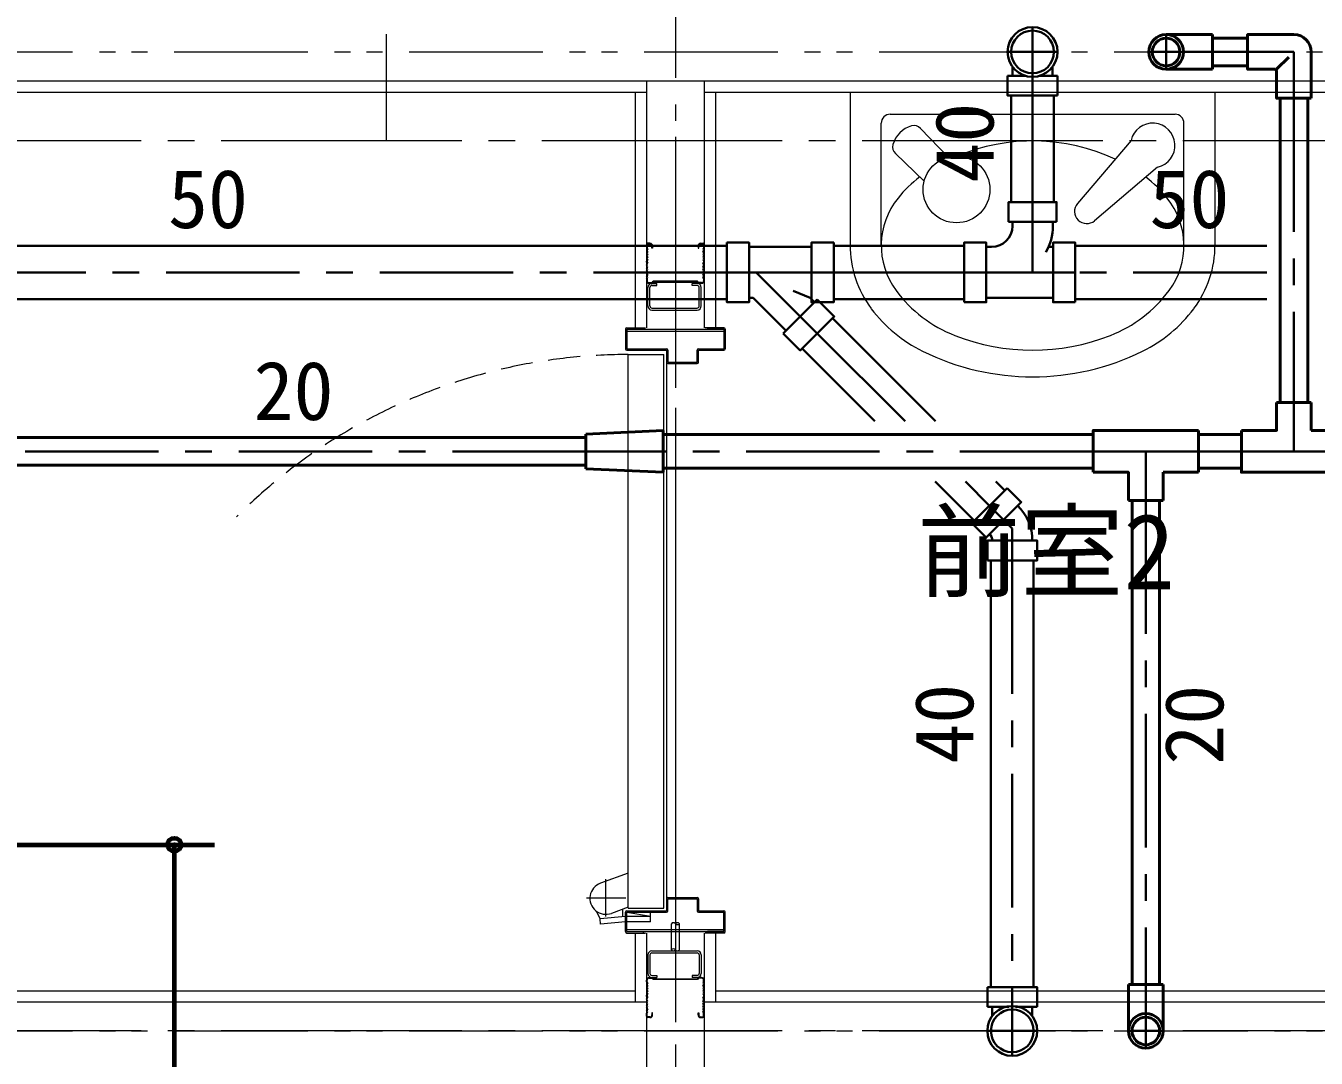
# Model space of a CAD drawing. Units: millimetres at full size, sheet at 1:30. Extents: x -16828 to 149130, y 47892 to 100313.
# Drawn here: x -4745 to -3295, y 52115 to 53275 of the extents above; entities that cross this region are included whole.
import ezdxf
from ezdxf.enums import TextEntityAlignment as Align

# ---------------------------------------------------------------- set-up
doc = ezdxf.new("R2010")
doc.units = ezdxf.units.MM
doc.header["$LTSCALE"] = 30
doc.header["$PDMODE"] = 32
doc.header["$PDSIZE"] = 15
for name, pattern in [('CHAIN1', [8, 5, -1, 1, -1]), ('CHAIN2', [12, 9, -1, 1, -1]), ('DASHED1', [1.8, 1.2, -0.6]), ('DOUBLE_CHAIN1', [8.8, 5, -1, 0.6, -0.6, 0.6, -1])]:
    doc.linetypes.add(name, pattern=pattern)
for name, color, linetype, lineweight in [('2-2_間仕切り芯', 7, 'DOUBLE_CHAIN1', 15), ('2-3_間仕切り', 7, 'Continuous', 15), ('2-A_建具', 7, 'Continuous', 15), ('3-0_AIHO08-壁芯', 7, 'CHAIN2', 15), ('4-7_AIHO13-衛生器具', 7, 'Continuous', 15), ('9-9_配管－汚水１：硬質塩ビ管（ＤＶ）', 2, 'Continuous', 30), ('9-A_配管－給水３：ＶＬＰ(ＶＤ)', 5, 'Continuous', 40), ('9-E_配管－給湯１：ＣＵＰ(Ｍ)', 1, 'Continuous', 60)]:
    doc.layers.add(name, color=color, linetype=linetype, lineweight=lineweight)
doc.layers.add('4-8_AIHO12-部屋名', color=7, linetype='Continuous')
doc.styles.add('ＭＳ ゴシック', font='')
doc.styles.get('ＭＳ ゴシック').set_extended_font_data('MS Gothic')

# ---------------------------------------------------------------- blocks, each defined once
blk = doc.blocks.new('グループ部品-34')
at = {"layer": '4-7_AIHO13-衛生器具'}
for p, q in [((-3818.77, 53200.86), (-3818.77, 53029.24)), ((-3818.77, 53200.86), (-3408.77, 53200.86)), ((-3523.76, 53200.86), (-3503.76, 53200.86)), ((-3408.77, 53029.24), (-3408.77, 53200.86)), ((-3773.77, 53175.86), (-3453.77, 53175.86)), ((-3783.77, 53028.36), (-3783.77, 53165.86)), ((-3708.6, 53127.68), (-3739.78, 53160.02)), ((-3443.77, 53028.36), (-3443.77, 53165.86)), ((-3503.18, 53146.34), (-3563.38, 53075.55)), ((-3767.93, 53131.87), (-3735.59, 53100.69)), ((-3473.32, 53116.47), (-3544.1, 53056.26))]:
    blk.add_line(p, q, dxfattribs=at)
blk.add_circle((-3699.27, 53091.36), 37.5, dxfattribs=at)
for centre, radius, start, end in [((-3773.77, 53165.86), 10, 90, 180), ((-3453.77, 53165.86), 10, 0, 90), ((-3741.7, 53133.79), 30, 105.3058, 164.69517), ((-3746.98, 53153.08), 10, 43.95652, 105.3058), ((-3478.79, 53140.86), 25, 282.64013, 167.32941), ((-3760.99, 53139.07), 10, 164.69517, 226.04339), ((-3613.77, 52925.86), 220, 65.06722, 112.67346), ((-3655.96, 52993.83), 140, 127.1465, 141.11199), ((-3571.58, 52993.83), 140, 38.88801, 52.65285), ((-3698.77, 53028.36), 85, 141.11199, 216.50992), ((-3528.77, 53028.36), 85, 323.49008, 38.88801), ((-3552.96, 53066.69), 13.68, 139.62111, 310.38272), ((-3698.77, 53029.24), 120, 180, 216.75895), ((-3528.77, 53029.24), 120, 323.24105, 0), ((-3646.53, 53067.03), 150, 216.50992, 248.65668), ((-3581.01, 53067.03), 150, 291.34332, 323.49008), ((-3666.72, 53053.17), 160, 216.75895, 243.81443), ((-3560.82, 53053.17), 160, 296.18557, 323.24105), ((-3613.77, 53150.86), 240, 248.65668, 291.34332), ((-3613.77, 53160.86), 280.01, 243.81443, 296.18557)]:
    blk.add_arc(centre, radius, start, end, dxfattribs=at)

msp = doc.modelspace()

# ---------------------------------------------------------------- linework, layer by layer
at = {"layer": '2-2_間仕切り芯'}
for p, q in [((-4015.04, 53630.65), (-4015.04, 50451.34)), ((-8010.04, 53245.86), (-2371.74, 53245.86)), ((-8010.04, 52145.86), (-2371.74, 52145.86))]:
    msp.add_line(p, q, dxfattribs=at)
at = {"layer": '2-3_間仕切り'}
for p, q in [((-5900.04, 53213.36), (-2847.54, 53213.36)), ((-4047.54, 53213.36), (-4047.54, 52935.86)), ((-3982.54, 53213.36), (-3982.54, 52935.86)), ((-5900.04, 53200.86), (-4047.54, 53200.86)), ((-4060.04, 53200.86), (-4060.04, 52935.86)), ((-3982.54, 53200.86), (-2847.54, 53200.86)), ((-3970.04, 53200.86), (-3970.04, 52935.86)), ((-4060.04, 52255.86), (-4060.04, 52178.36)), ((-4047.54, 52255.86), (-4047.54, 51690.86)), ((-3982.54, 52255.86), (-3982.54, 51690.86)), ((-3970.04, 52255.86), (-3970.04, 52178.36)), ((-5900.04, 52190.86), (-4060.04, 52190.86)), ((-3970.04, 52190.86), (-2860.04, 52190.86)), ((-5900.04, 52178.36), (-4047.54, 52178.36)), ((-3982.54, 52178.36), (-2847.54, 52178.36))]:
    msp.add_line(p, q, dxfattribs=at)
at = {"layer": '2-A_建具'}
for p, q in [((-4047.54, 53029.36), (-4047.54, 53025.86)), ((-4046.74, 53029.36), (-4046.74, 53025.86)), ((-4046.04, 53021.36), (-4046.74, 53022.86)), ((-4043.54, 53030.86), (-4046.04, 53030.86)), ((-4043.54, 53030.06), (-4046.04, 53030.06)), ((-4040.54, 53027.86), (-4040.54, 53025.36)), ((-3989.54, 53027.86), (-3989.54, 53025.36)), ((-3986.54, 53030.86), (-3984.04, 53030.86)), ((-3986.54, 53030.06), (-3984.04, 53030.06)), ((-3984.04, 53021.36), (-3983.34, 53022.86)), ((-3983.34, 53029.36), (-3983.34, 53025.86)), ((-3982.54, 53029.36), (-3982.54, 53025.86)), ((-4047.54, 53016.86), (-4046.84, 53015.36)), ((-4046.84, 53015.36), (-4047.54, 53013.86)), ((-4047.54, 53009.66), (-4047.54, 53010.86)), ((-4047.54, 53009.66), (-4046.84, 53008.36)), ((-4047.54, 53007.06), (-4046.84, 53008.36)), ((-4047.54, 53007.06), (-4047.54, 53005.86)), ((-4046.04, 53015.36), (-4046.74, 53013.86)), ((-4046.74, 53013.86), (-4046.04, 53012.36)), ((-4046.04, 53012.36), (-4046.74, 53010.86)), ((-3984.04, 53015.36), (-3983.34, 53013.86)), ((-3983.34, 53013.86), (-3984.04, 53012.36)), ((-3984.04, 53012.36), (-3983.34, 53010.86)), ((-3982.54, 53016.86), (-3983.24, 53015.36)), ((-3983.24, 53015.36), (-3982.54, 53013.86)), ((-3982.54, 53009.66), (-3983.24, 53008.36)), ((-3982.54, 53007.06), (-3983.24, 53008.36)), ((-3982.54, 53009.66), (-3982.54, 53010.86)), ((-3982.54, 53007.06), (-3982.54, 53005.86)), ((-4046.84, 53001.36), (-4047.54, 53002.86)), ((-4047.54, 52999.86), (-4046.84, 53001.36)), ((-4046.04, 53004.36), (-4046.74, 53005.86)), ((-4046.74, 53002.86), (-4046.04, 53004.36)), ((-4046.04, 53001.36), (-4046.74, 53002.86)), ((-4046.04, 52995.36), (-4046.74, 52993.86)), ((-3984.04, 53004.36), (-3983.34, 53005.86)), ((-3983.34, 53002.86), (-3984.04, 53004.36)), ((-3984.04, 53001.36), (-3983.34, 53002.86)), ((-3984.04, 52995.36), (-3983.34, 52993.86)), ((-3983.24, 53001.36), (-3982.54, 53002.86)), ((-3982.54, 52999.86), (-3983.24, 53001.36)), ((-4047.54, 52990.86), (-4047.54, 52988.86)), ((-4046.74, 52990.86), (-4046.74, 52988.86)), ((-4045.98, 52960.46), (-4045.98, 52981.26)), ((-4044.54, 52985.86), (-4035.98, 52985.86)), ((-4043.68, 52960.46), (-4043.68, 52981.26)), ((-4041.38, 52983.56), (-4035.98, 52983.56)), ((-4040.57, 52985.86), (-4039.7, 52987.36)), ((-3990, 52988.16), (-4040.08, 52988.16)), ((-4039.7, 52987.36), (-3990.38, 52987.36)), ((-4035.98, 52983.56), (-4035.98, 52985.86)), ((-3990.58, 52985.86), (-3995.98, 52985.86)), ((-3995.98, 52983.56), (-3995.98, 52985.86)), ((-3990.58, 52983.56), (-3995.98, 52983.56)), ((-3988.28, 52960.46), (-3988.28, 52981.26)), ((-3985.98, 52960.46), (-3985.98, 52981.26)), ((-3983.34, 52990.86), (-3983.34, 52988.86)), ((-3982.54, 52990.86), (-3982.54, 52988.86)), ((-4041.38, 52958.16), (-3990.58, 52958.16)), ((-4041.38, 52955.86), (-3990.58, 52955.86)), ((-4069.44, 52935.86), (-4048.54, 52935.86)), ((-4051.04, 52934.26), (-4051.04, 52935.86)), ((-3960.64, 52935.86), (-3981.54, 52935.86)), ((-3979.04, 52935.86), (-3979.04, 52934.26)), ((-4071.04, 52934.26), (-4071.04, 52912.46)), ((-4069.44, 52934.26), (-4069.44, 52912.46)), ((-4069.44, 52934.26), (-4051.04, 52934.26)), ((-4069.44, 52934.26), (-3960.64, 52934.26)), ((-4069.44, 52931.96), (-3960.64, 52931.96)), ((-3960.64, 52934.26), (-3979.04, 52934.26)), ((-3960.64, 52934.26), (-3960.64, 52912.46)), ((-3959.04, 52934.26), (-3959.04, 52912.46)), ((-4069.44, 52912.46), (-4025.04, 52912.46)), ((-4069.44, 52910.86), (-4025.04, 52910.86)), ((-4068.04, 52905.86), (-4028.04, 52905.86)), ((-4068.04, 52283.86), (-4068.04, 52905.86)), ((-4028.04, 52283.86), (-4028.04, 52905.86)), ((-4025.04, 52910.86), (-4025.04, 52280.86)), ((-4023.44, 52910.86), (-4023.44, 52897.46)), ((-3990.64, 52897.46), (-3990.64, 52910.86)), ((-3989.04, 52912.46), (-3960.64, 52912.46)), ((-3989.04, 52897.46), (-3989.04, 52910.86)), ((-3989.04, 52910.86), (-3960.64, 52910.86)), ((-4023.44, 52897.46), (-3990.64, 52897.46)), ((-4023.44, 52895.86), (-3990.64, 52895.86)), ((-4068.04, 52323.12), (-4099.2, 52311.78)), ((-4093.04, 52274.49), (-4093.04, 52316.29)), ((-4070.78, 52294.86), (-4114.71, 52294.86)), ((-4068.04, 52284.8), (-4086.88, 52277.95)), ((-4074.04, 52274.12), (-4074.04, 52282.62)), ((-4068.04, 52283.86), (-4028.04, 52283.86)), ((-4023.44, 52295.86), (-3990.64, 52295.86)), ((-4023.44, 52280.86), (-4023.44, 52294.26)), ((-4023.44, 52294.26), (-3990.64, 52294.26)), ((-3990.64, 52294.26), (-3990.64, 52280.86)), ((-3989.04, 52294.26), (-3989.04, 52280.86)), ((-4103.89, 52280.5), (-4099.57, 52271.84)), ((-4071.04, 52274.38), (-4099.57, 52271.84)), ((-4071.04, 52257.46), (-4071.04, 52279.26)), ((-4043.04, 52274.36), (-4071.04, 52274.36)), ((-4069.44, 52280.86), (-4025.04, 52280.86)), ((-4069.44, 52279.26), (-4025.04, 52279.26)), ((-4069.44, 52257.46), (-4069.44, 52279.26)), ((-4043.04, 52274.36), (-4069.44, 52278.96)), ((-4043.04, 52268.36), (-4043.04, 52279.26)), ((-3989.04, 52280.86), (-3960.64, 52280.86)), ((-3989.04, 52279.26), (-3960.64, 52279.26)), ((-3960.64, 52257.46), (-3960.64, 52279.26)), ((-3959.04, 52257.46), (-3959.04, 52279.26)), ((-4069.44, 52259.76), (-3960.64, 52259.76)), ((-4069.44, 52257.46), (-4051.04, 52257.46)), ((-4069.44, 52257.46), (-3960.64, 52257.46)), ((-4069.44, 52255.86), (-4048.54, 52255.86)), ((-4051.04, 52257.46), (-4051.04, 52255.86)), ((-4019.52, 52237.1), (-4019.52, 52266.36)), ((-4010.52, 52237.1), (-4010.52, 52266.36)), ((-3960.64, 52255.86), (-3981.54, 52255.86)), ((-3960.64, 52257.46), (-3979.04, 52257.46)), ((-3979.04, 52255.86), (-3979.04, 52257.46)), ((-4045.98, 52231.26), (-4045.98, 52210.46)), ((-4043.68, 52231.26), (-4043.68, 52210.46)), ((-4041.38, 52235.86), (-3990.58, 52235.86)), ((-4041.38, 52233.56), (-3990.58, 52233.56)), ((-3988.28, 52231.26), (-3988.28, 52210.46)), ((-3985.98, 52231.26), (-3985.98, 52210.46)), ((-4047.54, 52200.86), (-4047.54, 52202.86)), ((-4046.74, 52200.86), (-4046.74, 52202.86)), ((-4046.04, 52196.36), (-4046.74, 52197.86)), ((-4044.54, 52205.86), (-4035.98, 52205.86)), ((-4041.38, 52208.16), (-4035.98, 52208.16)), ((-4040.57, 52205.86), (-4039.7, 52204.36)), ((-3990, 52203.56), (-4040.08, 52203.56)), ((-4039.7, 52204.36), (-3990.38, 52204.36)), ((-4035.98, 52208.16), (-4035.98, 52205.86)), ((-3990.58, 52208.16), (-3995.98, 52208.16)), ((-3995.98, 52208.16), (-3995.98, 52205.86)), ((-3990.58, 52205.86), (-3995.98, 52205.86)), ((-3984.04, 52196.36), (-3983.34, 52197.86)), ((-3983.34, 52200.86), (-3983.34, 52202.86)), ((-3982.54, 52200.86), (-3982.54, 52202.86)), ((-4047.54, 52191.86), (-4046.84, 52190.36)), ((-4046.84, 52190.36), (-4047.54, 52188.86)), ((-4047.54, 52184.66), (-4047.54, 52185.86)), ((-4047.54, 52184.66), (-4046.84, 52183.36)), ((-4047.54, 52182.06), (-4046.84, 52183.36)), ((-4047.54, 52182.06), (-4047.54, 52180.86)), ((-4046.04, 52190.36), (-4046.74, 52188.86)), ((-4046.74, 52188.86), (-4046.04, 52187.36)), ((-4046.04, 52187.36), (-4046.74, 52185.86)), ((-4046.04, 52179.36), (-4046.74, 52180.86)), ((-3984.04, 52190.36), (-3983.34, 52188.86)), ((-3983.34, 52188.86), (-3984.04, 52187.36)), ((-3984.04, 52187.36), (-3983.34, 52185.86)), ((-3984.04, 52179.36), (-3983.34, 52180.86)), ((-3982.54, 52191.86), (-3983.24, 52190.36)), ((-3983.24, 52190.36), (-3982.54, 52188.86)), ((-3982.54, 52184.66), (-3983.24, 52183.36)), ((-3982.54, 52182.06), (-3983.24, 52183.36)), ((-3982.54, 52184.66), (-3982.54, 52185.86)), ((-3982.54, 52182.06), (-3982.54, 52180.86)), ((-4046.84, 52176.36), (-4047.54, 52177.86)), ((-4047.54, 52174.86), (-4046.84, 52176.36)), ((-4046.74, 52177.86), (-4046.04, 52179.36)), ((-4046.04, 52176.36), (-4046.74, 52177.86)), ((-4046.04, 52170.36), (-4046.74, 52168.86)), ((-4040.54, 52163.86), (-4040.54, 52166.36)), ((-3989.54, 52163.86), (-3989.54, 52166.36)), ((-3983.34, 52177.86), (-3984.04, 52179.36)), ((-3984.04, 52176.36), (-3983.34, 52177.86)), ((-3984.04, 52170.36), (-3983.34, 52168.86)), ((-3983.24, 52176.36), (-3982.54, 52177.86)), ((-3982.54, 52174.86), (-3983.24, 52176.36)), ((-4047.54, 52162.36), (-4047.54, 52165.86)), ((-4046.74, 52162.36), (-4046.74, 52165.86)), ((-4043.54, 52161.66), (-4046.04, 52161.66)), ((-4043.54, 52160.86), (-4046.04, 52160.86)), ((-3986.54, 52161.66), (-3984.04, 52161.66)), ((-3986.54, 52160.86), (-3984.04, 52160.86)), ((-3983.34, 52162.36), (-3983.34, 52165.86)), ((-3982.54, 52162.36), (-3982.54, 52165.86))]:
    msp.add_line(p, q, dxfattribs=at)
for points in [[(-4047.54, 53025.86), (-4046.84, 53024.36), (-4047.54, 53022.86)], [(-4047.54, 53022.86), (-4046.84, 53021.36), (-4047.54, 53019.86)], [(-4046.74, 53025.86), (-4046.04, 53024.36), (-4046.74, 53022.86)], [(-4040.54, 53025.36), (-4041.34, 53025.36), (-4041.34, 53027.86)], [(-3989.54, 53025.36), (-3988.74, 53025.36), (-3988.74, 53027.86)], [(-3983.34, 53025.86), (-3984.04, 53024.36), (-3983.34, 53022.86)], [(-3982.54, 53025.86), (-3983.24, 53024.36), (-3982.54, 53022.86)], [(-3982.54, 53022.86), (-3983.24, 53021.36), (-3982.54, 53019.86)], [(-4047.54, 53019.86), (-4046.84, 53018.36), (-4047.54, 53016.86)], [(-4047.54, 53013.86), (-4046.84, 53012.36), (-4047.54, 53010.86)], [(-4046.04, 53021.36), (-4046.74, 53019.86), (-4046.04, 53018.36)], [(-4046.04, 53018.36), (-4046.74, 53016.86), (-4046.04, 53015.36)], [(-4046.74, 53010.86), (-4046.74, 53009.66), (-4046.04, 53008.36)], [(-4046.74, 53005.86), (-4046.74, 53007.06), (-4046.04, 53008.36)], [(-3984.04, 53021.36), (-3983.34, 53019.86), (-3984.04, 53018.36)], [(-3984.04, 53018.36), (-3983.34, 53016.86), (-3984.04, 53015.36)], [(-3983.34, 53010.86), (-3983.34, 53009.66), (-3984.04, 53008.36)], [(-3983.34, 53005.86), (-3983.34, 53007.06), (-3984.04, 53008.36)], [(-3982.54, 53019.86), (-3983.24, 53018.36), (-3982.54, 53016.86)], [(-3982.54, 53013.86), (-3983.24, 53012.36), (-3982.54, 53010.86)], [(-4047.54, 53002.86), (-4046.84, 53004.36), (-4047.54, 53005.86)], [(-4047.54, 52996.86), (-4046.84, 52998.36), (-4047.54, 52999.86)], [(-4047.54, 52993.86), (-4046.84, 52995.36), (-4047.54, 52996.86)], [(-4047.54, 52990.86), (-4046.84, 52992.36), (-4047.54, 52993.86)], [(-4046.04, 52998.36), (-4046.74, 52999.86), (-4046.04, 53001.36)], [(-4046.04, 52995.36), (-4046.74, 52996.86), (-4046.04, 52998.36)], [(-4046.74, 52990.86), (-4046.04, 52992.36), (-4046.74, 52993.86)], [(-3984.04, 52998.36), (-3983.34, 52999.86), (-3984.04, 53001.36)], [(-3984.04, 52995.36), (-3983.34, 52996.86), (-3984.04, 52998.36)], [(-3983.34, 52990.86), (-3984.04, 52992.36), (-3983.34, 52993.86)], [(-3982.54, 53002.86), (-3983.24, 53004.36), (-3982.54, 53005.86)], [(-3982.54, 52996.86), (-3983.24, 52998.36), (-3982.54, 52999.86)], [(-3982.54, 52993.86), (-3983.24, 52995.36), (-3982.54, 52996.86)], [(-3982.54, 52990.86), (-3983.24, 52992.36), (-3982.54, 52993.86)], [(-4044.54, 52986.66), (-4040.94, 52986.66), (-4040.08, 52988.16)], [(-3985.54, 52985.86), (-3989.52, 52985.86), (-3990.38, 52987.36)], [(-3985.54, 52986.66), (-3989.14, 52986.66), (-3990, 52988.16)], [(-4043.04, 52268.36), (-4071.04, 52268.36), (-4099.04, 52265.86), (-4099.57, 52271.84)], [(-4047.54, 52200.86), (-4046.84, 52199.36), (-4047.54, 52197.86)], [(-4047.54, 52197.86), (-4046.84, 52196.36), (-4047.54, 52194.86)], [(-4046.74, 52200.86), (-4046.04, 52199.36), (-4046.74, 52197.86)], [(-4046.04, 52196.36), (-4046.74, 52194.86), (-4046.04, 52193.36)], [(-4044.54, 52205.06), (-4040.94, 52205.06), (-4040.08, 52203.56)], [(-3985.54, 52205.86), (-3989.52, 52205.86), (-3990.38, 52204.36)], [(-3985.54, 52205.06), (-3989.14, 52205.06), (-3990, 52203.56)], [(-3983.34, 52200.86), (-3984.04, 52199.36), (-3983.34, 52197.86)], [(-3984.04, 52196.36), (-3983.34, 52194.86), (-3984.04, 52193.36)], [(-3982.54, 52200.86), (-3983.24, 52199.36), (-3982.54, 52197.86)], [(-3982.54, 52197.86), (-3983.24, 52196.36), (-3982.54, 52194.86)], [(-4047.54, 52194.86), (-4046.84, 52193.36), (-4047.54, 52191.86)], [(-4047.54, 52188.86), (-4046.84, 52187.36), (-4047.54, 52185.86)], [(-4047.54, 52177.86), (-4046.84, 52179.36), (-4047.54, 52180.86)], [(-4046.04, 52193.36), (-4046.74, 52191.86), (-4046.04, 52190.36)], [(-4046.74, 52185.86), (-4046.74, 52184.66), (-4046.04, 52183.36)], [(-4046.74, 52180.86), (-4046.74, 52182.06), (-4046.04, 52183.36)], [(-3984.04, 52193.36), (-3983.34, 52191.86), (-3984.04, 52190.36)], [(-3983.34, 52185.86), (-3983.34, 52184.66), (-3984.04, 52183.36)], [(-3983.34, 52180.86), (-3983.34, 52182.06), (-3984.04, 52183.36)], [(-3982.54, 52194.86), (-3983.24, 52193.36), (-3982.54, 52191.86)], [(-3982.54, 52188.86), (-3983.24, 52187.36), (-3982.54, 52185.86)], [(-3982.54, 52177.86), (-3983.24, 52179.36), (-3982.54, 52180.86)], [(-4047.54, 52171.86), (-4046.84, 52173.36), (-4047.54, 52174.86)], [(-4047.54, 52168.86), (-4046.84, 52170.36), (-4047.54, 52171.86)], [(-4047.54, 52165.86), (-4046.84, 52167.36), (-4047.54, 52168.86)], [(-4046.04, 52173.36), (-4046.74, 52174.86), (-4046.04, 52176.36)], [(-4046.04, 52170.36), (-4046.74, 52171.86), (-4046.04, 52173.36)], [(-4046.74, 52165.86), (-4046.04, 52167.36), (-4046.74, 52168.86)], [(-4040.54, 52166.36), (-4041.34, 52166.36), (-4041.34, 52163.86)], [(-3989.54, 52166.36), (-3988.74, 52166.36), (-3988.74, 52163.86)], [(-3984.04, 52173.36), (-3983.34, 52174.86), (-3984.04, 52176.36)], [(-3984.04, 52170.36), (-3983.34, 52171.86), (-3984.04, 52173.36)], [(-3983.34, 52165.86), (-3984.04, 52167.36), (-3983.34, 52168.86)], [(-3982.54, 52171.86), (-3983.24, 52173.36), (-3982.54, 52174.86)], [(-3982.54, 52168.86), (-3983.24, 52170.36), (-3982.54, 52171.86)], [(-3982.54, 52165.86), (-3983.24, 52167.36), (-3982.54, 52168.86)]]:
    msp.add_lwpolyline(points, dxfattribs=at)
for centre, radius, start, end in [((-4046.04, 53029.36), 1.5, 90, 180), ((-4046.04, 53029.36), 0.7, 90, 180), ((-4043.54, 53027.86), 3, 0, 90), ((-4043.54, 53027.86), 2.2, 0, 90), ((-3986.54, 53027.86), 3, 90, 180), ((-3986.54, 53027.86), 2.2, 90, 180), ((-3984.04, 53029.36), 1.5, 0, 90), ((-3984.04, 53029.36), 0.7, 0, 90), ((-4044.54, 52988.86), 3, 180, 270), ((-4044.54, 52988.86), 2.2, 180, 270), ((-4041.38, 52981.26), 4.6, 90, 180), ((-4041.38, 52981.26), 2.3, 90, 180), ((-3990.58, 52981.26), 4.6, 0, 90), ((-3990.58, 52981.26), 2.3, 0, 90), ((-3985.54, 52988.86), 3, 270, 0), ((-3985.54, 52988.86), 2.2, 270, 0), ((-4041.38, 52960.46), 4.6, 180, 270), ((-4041.38, 52960.46), 2.3, 180, 270), ((-3990.58, 52960.46), 4.6, 270, 0), ((-3990.58, 52960.46), 2.3, 270, 0), ((-4069.44, 52934.26), 1.6, 90, 180), ((-3960.64, 52934.26), 1.6, 0, 90), ((-4069.44, 52912.46), 1.6, 180, 270), ((-4025.04, 52910.86), 1.6, 0, 90), ((-3989.04, 52910.86), 1.6, 90, 180), ((-3960.64, 52912.46), 1.6, 270, 0), ((-4023.44, 52897.46), 1.6, 180, 270), ((-3990.64, 52897.46), 1.6, 270, 0), ((-4093.04, 52294.86), 18, 110, 290), ((-4023.44, 52294.26), 1.6, 90, 180), ((-3990.64, 52294.26), 1.6, 0, 90), ((-4069.44, 52279.26), 1.6, 90, 180), ((-4025.04, 52280.86), 1.6, 270, 0), ((-3989.04, 52280.86), 1.6, 180, 270), ((-3960.64, 52279.26), 1.6, 0, 90), ((-4069.44, 52257.46), 1.6, 180, 270), ((-4017.27, 52264.61), 2.85, 37.893, 142.107), ((-4012.77, 52264.61), 2.85, 37.893, 142.107), ((-4012.77, 52268.11), 2.85, 217.893, 322.107), ((-3960.64, 52257.46), 1.6, 270, 0), ((-4041.38, 52231.26), 4.6, 90, 180), ((-4041.38, 52231.26), 2.3, 90, 180), ((-4017.27, 52235.35), 2.85, 37.893, 142.107), ((-4017.27, 52238.85), 2.85, 217.893, 322.107), ((-4012.77, 52238.85), 2.85, 217.893, 322.107), ((-3990.58, 52231.26), 4.6, 0, 90), ((-3990.58, 52231.26), 2.3, 0, 90), ((-4041.38, 52210.46), 4.6, 180, 270), ((-4041.38, 52210.46), 2.3, 180, 270), ((-3990.58, 52210.46), 4.6, 270, 0), ((-3990.58, 52210.46), 2.3, 270, 0), ((-4044.54, 52202.86), 3, 90, 180), ((-4044.54, 52202.86), 2.2, 90, 180), ((-3985.54, 52202.86), 3, 0, 90), ((-3985.54, 52202.86), 2.2, 0, 90), ((-4046.04, 52162.36), 1.5, 180, 270), ((-4046.04, 52162.36), 0.7, 180, 270), ((-4043.54, 52163.86), 2.2, 270, 0), ((-4043.54, 52163.86), 3, 270, 0), ((-3986.54, 52163.86), 3, 180, 270), ((-3986.54, 52163.86), 2.2, 180, 270), ((-3984.04, 52162.36), 0.7, 270, 0), ((-3984.04, 52162.36), 1.5, 270, 0)]:
    msp.add_arc(centre, radius, start, end, dxfattribs=at)
at = {"layer": '2-A_建具', "linetype": 'DASHED1'}
msp.add_arc((-4068.04, 52283.86), 622, 90, 135, dxfattribs=at)
at = {"layer": '3-0_AIHO08-壁芯'}
for p, q in [((-4340.04, 56145.86), (-4340.04, 53145.86)), ((-2815.04, 53145.86), (-5790.04, 53145.86)), ((-4015.04, 53145.86), (-4015.04, 50945.86)), ((-2815.04, 52145.86), (-5790.04, 52145.86))]:
    msp.add_line(p, q, dxfattribs=at)
at = {"layer": '9-9_配管－汚水１：硬質塩ビ管（ＤＶ）', "linetype": 'CHAIN1'}
for p, q in [((-3613.77, 53217.06), (-3613.77, 53274.66)), ((-3642.57, 53245.86), (-3584.97, 53245.86)), ((-3613.77, 53196.86), (-3613.77, 53221.86)), ((-3613.77, 53196.86), (-3613.77, 53077.17)), ((-3613.77, 53077.17), (-3613.77, 52998.17)), ((-3957.17, 52998.17), (-6305.21, 52998.17)), ((-3957.17, 52998.17), (-3924.17, 52998.17)), ((-3837.17, 52998.17), (-3924.17, 52998.17)), ((-3855.58, 52929.59), (-3924.17, 52998.17)), ((-3690.77, 52998.17), (-3837.17, 52998.17)), ((-3690.77, 52998.17), (-3613.77, 52998.17)), ((-3565.77, 52998.17), (-3613.77, 52998.17)), ((-3350.7, 52998.17), (-3565.77, 52998.17)), ((-3855.58, 52929.59), (-3756.93, 52830.93)), ((-3689.13, 52763.13), (-3662.03, 52736.03)), ((-3662.03, 52736.03), (-3636.57, 52710.57)), ((-3636.57, 52674.57), (-3636.57, 52710.57)), ((-3636.57, 52674.57), (-3636.57, 52194.86)), ((-3636.57, 52194.86), (-3636.57, 52169.86)), ((-3636.57, 52117.06), (-3636.57, 52174.66)), ((-3665.37, 52145.86), (-3607.77, 52145.86))]:
    msp.add_line(p, q, dxfattribs=at)
at = {"layer": '9-9_配管－汚水１：硬質塩ビ管（ＤＶ）'}
for p, q in [((-3636.27, 53218.86), (-3636.27, 53229.19)), ((-3591.27, 53218.86), (-3591.27, 53229.19)), ((-3641.77, 53218.86), (-3621.19, 53218.86)), ((-3585.77, 53218.86), (-3606.35, 53218.86)), ((-3585.77, 53218.86), (-3585.77, 53196.86)), ((-3637.77, 53196.86), (-3637.77, 53077.17)), ((-3589.77, 53077.17), (-3589.77, 53196.86)), ((-3586.77, 53055.17), (-3640.77, 53055.17)), ((-3636.41, 53050.22), (-3636.41, 53055.17)), ((-3591.01, 53050.11), (-3591.01, 53055.17)), ((-3957.17, 53028.17), (-6305.21, 53028.17)), ((-3932.17, 53026.77), (-3862.17, 53026.77)), ((-3690.77, 53028.17), (-3837.17, 53028.17)), ((-3659.85, 53026.78), (-3665.77, 53026.78)), ((-3590.77, 53026.78), (-3595.96, 53026.78)), ((-3350.7, 53028.17), (-3565.77, 53028.17)), ((-4818.69, 52968.17), (-3957.17, 52968.17)), ((-3927.68, 52969.57), (-3932.17, 52969.57)), ((-3890.73, 52932.63), (-3927.68, 52969.57)), ((-3855.58, 52967.77), (-3893.77, 52929.59)), ((-3863.47, 52969.57), (-3882.56, 52977.48)), ((-3862.17, 52969.57), (-3863.47, 52969.57)), ((-3858.62, 52964.73), (-3863.47, 52969.57)), ((-3837.17, 52968.17), (-3690.77, 52968.17)), ((-3665.77, 52969.58), (-3590.77, 52969.58)), ((-3565.77, 52968.17), (-3350.7, 52968.17)), ((-3722.99, 52830.93), (-3838.61, 52946.56)), ((-3872.55, 52912.61), (-3790.87, 52830.93)), ((-3723.07, 52763.13), (-3679, 52719.06)), ((-3645.06, 52753), (-3655.19, 52763.13)), ((-3660.57, 52674.57), (-3660.57, 52194.86)), ((-3612.57, 52194.86), (-3612.57, 52674.57)), ((-3664.57, 52172.86), (-3664.57, 52194.86)), ((-3664.57, 52172.86), (-3640.28, 52172.86)), ((-3659.07, 52172.86), (-3659.07, 52162.53)), ((-3608.57, 52172.86), (-3632.86, 52172.86)), ((-3614.07, 52172.86), (-3614.07, 52162.53))]:
    msp.add_line(p, q, dxfattribs=at)
for points in [[(-3585.77, 53196.86), (-3641.77, 53196.86), (-3641.77, 53218.86)], [(-3586.77, 53055.17), (-3586.77, 53077.17), (-3640.77, 53077.17), (-3640.77, 53055.17)], [(-3855.58, 52967.77), (-3836.49, 52948.68), (-3874.68, 52910.49), (-3893.77, 52929.59)], [(-3664.57, 52194.86), (-3608.57, 52194.86), (-3608.57, 52172.86)]]:
    msp.add_lwpolyline(points, dxfattribs=at)
for points in [[(-3957.17, 53031.67), (-3957.17, 52964.67), (-3932.17, 52964.67), (-3932.17, 53031.67)], [(-3837.17, 53031.67), (-3837.17, 52964.67), (-3862.17, 52964.67), (-3862.17, 53031.67)], [(-3690.77, 52964.67), (-3690.77, 53031.67), (-3665.77, 53031.67), (-3665.77, 52964.67)], [(-3565.77, 52964.67), (-3565.77, 53031.67), (-3590.77, 53031.67), (-3590.77, 52964.67)], [(-3642.23, 52755.83), (-3626.47, 52740.07), (-3666.07, 52700.47), (-3681.83, 52716.23)], [(-3664.57, 52674.57), (-3664.57, 52696.85), (-3608.57, 52696.85), (-3608.57, 52674.57)]]:
    msp.add_lwpolyline(points, close=True, dxfattribs=at)
for centre in [(-3613.77, 53245.86), (-3636.57, 52145.86)]:
    msp.add_circle(centre, 24, dxfattribs=at)
for centre, radius, start, end in [((-3613.77, 53245.86), 28, 90, 180), ((-3613.77, 53245.86), 28, 0, 90), ((-3613.77, 53245.86), 28, 180, 0), ((-3659.85, 53050.22), 23.44, 270, 0), ((-3649.61, 53050.11), 58.6, 330, 0), ((-3670.37, 52696.57), 56.3, 0, 45), ((-3670.37, 52696.57), 11.3, 0, 45), ((-3636.57, 52145.86), 28, 0, 180), ((-3636.57, 52145.86), 28, 180, 270), ((-3636.57, 52145.86), 28, 270, 0)]:
    msp.add_arc(centre, radius, start, end, dxfattribs=at)
at = {"layer": '9-A_配管－給水３：ＶＬＰ(ＶＤ)'}
for p, q in [((-3411.77, 53265.36), (-3463.77, 53265.36)), ((-3411.77, 53226.36), (-3411.77, 53265.36)), ((-3372.2, 53261.36), (-3411.77, 53261.36)), ((-3339.7, 53226.36), (-3325.91, 53240.15)), ((-3300.7, 53193.86), (-3300.7, 53245.86)), ((-3411.77, 53226.36), (-3463.77, 53226.36)), ((-3411.77, 53230.36), (-3372.2, 53230.36)), ((-3335.7, 53193.86), (-3335.7, 52852.03)), ((-3304.7, 52852.03), (-3304.7, 53193.86)), ((-3300.7, 52852.03), (-3339.7, 52852.03)), ((-3300.7, 52852.03), (-3300.7, 52820.53)), ((-4028.55, 52820.53), (-4115.55, 52816.53)), ((-4028.55, 52820.53), (-4028.55, 52773.53)), ((-3427.57, 52820.53), (-3427.57, 52773.53)), ((-3261.2, 52820.53), (-3300.7, 52820.53)), ((-4115.55, 52812.53), (-4786.05, 52812.53)), ((-4115.55, 52816.53), (-4115.55, 52777.53)), ((-3545.57, 52815.93), (-4028.55, 52815.93)), ((-3379.2, 52815.93), (-3427.57, 52815.93)), ((-4786.05, 52781.53), (-4115.55, 52781.53)), ((-4028.55, 52773.53), (-4115.55, 52777.53)), ((-4028.55, 52778.13), (-3545.57, 52778.13)), ((-3427.57, 52778.13), (-3379.2, 52778.13)), ((-3427.57, 52773.53), (-3467.07, 52773.53)), ((-3467.07, 52742.03), (-3467.07, 52773.53)), ((-3467.07, 52742.03), (-3506.07, 52742.03)), ((-3502.07, 52742.03), (-3502.07, 52197.86)), ((-3471.07, 52197.86), (-3471.07, 52742.03)), ((-3506.07, 52197.86), (-3506.07, 52145.86)), ((-3506.07, 52197.86), (-3467.07, 52197.86)), ((-3467.07, 52145.86), (-3467.07, 52197.86))]:
    msp.add_line(p, q, dxfattribs=at)
at = {"layer": '9-A_配管－給水３：ＶＬＰ(ＶＤ)', "color": 2, "linetype": 'CHAIN1', "lineweight": 30}
for p, q in [((-3463.77, 53227.26), (-3463.77, 53264.46)), ((-3482.37, 53245.86), (-3445.17, 53245.86)), ((-3411.77, 53245.86), (-3448.27, 53245.86)), ((-3411.77, 53245.86), (-3372.2, 53245.86)), ((-3372.2, 53245.86), (-3320.2, 53245.86)), ((-3320.2, 53193.86), (-3320.2, 53245.86)), ((-3320.2, 53193.86), (-3320.2, 52852.03)), ((-3320.2, 52852.03), (-3320.2, 52797.03)), ((-4115.55, 52797.03), (-4786.05, 52797.03)), ((-4115.55, 52797.03), (-4072.05, 52797.03)), ((-4028.55, 52797.03), (-4072.05, 52797.03)), ((-3545.57, 52797.03), (-4028.55, 52797.03)), ((-3545.57, 52797.03), (-3486.57, 52797.03)), ((-3427.57, 52797.03), (-3486.57, 52797.03)), ((-3486.57, 52742.03), (-3486.57, 52797.03)), ((-3379.2, 52797.03), (-3427.57, 52797.03)), ((-3379.2, 52797.03), (-3320.2, 52797.03)), ((-3261.2, 52797.03), (-3320.2, 52797.03)), ((-3486.57, 52742.03), (-3486.57, 52197.86)), ((-3486.57, 52197.86), (-3486.57, 52145.86)), ((-3486.57, 52127.26), (-3486.57, 52164.46)), ((-3505.17, 52145.86), (-3467.97, 52145.86))]:
    msp.add_line(p, q, dxfattribs=at)
at = {"layer": '9-A_配管－給水３：ＶＬＰ(ＶＤ)'}
for points in [[(-3320.2, 53265.36), (-3372.2, 53265.36), (-3372.2, 53226.36), (-3341.65, 53226.36)], [(-3339.7, 53224.41), (-3339.7, 53193.86), (-3300.7, 53193.86)], [(-3339.7, 52852.03), (-3339.7, 52820.53), (-3379.2, 52820.53)], [(-3427.57, 52820.53), (-3545.57, 52820.53), (-3545.57, 52773.53)], [(-3261.2, 52773.53), (-3379.2, 52773.53), (-3379.2, 52820.53)], [(-3506.07, 52742.03), (-3506.07, 52773.53), (-3545.57, 52773.53)]]:
    msp.add_lwpolyline(points, dxfattribs=at)
for centre, radius in [((-3463.77, 53245.86), 19.5), ((-3463.77, 53245.86), 15.5), ((-3486.57, 52145.86), 19.5), ((-3486.57, 52145.86), 15.5)]:
    msp.add_circle(centre, radius, dxfattribs=at)
for centre, radius, start, end in [((-3320.2, 53245.86), 19.5, 0, 90), ((-3341.65, 53224.41), 1.95, 0, 90), ((-3486.57, 52145.86), 19.5, 180, 0)]:
    msp.add_arc(centre, radius, start, end, dxfattribs=at)
at = {"layer": '9-E_配管－給湯１：ＣＵＰ(Ｍ)'}
for p, q in [((-4979.22, 52355.13), (-4532.79, 52355.13)), ((-4577.79, 50950.86), (-4577.79, 52355.13))]:
    msp.add_line(p, q, dxfattribs=at)
msp.add_point((-4577.79, 52355.13), dxfattribs=at)

# ---------------------------------------------------------------- block references
at = {"layer": '4-7_AIHO13-衛生器具'}
msp.add_blockref('グループ部品-34', (0, 0), dxfattribs=at)

# ---------------------------------------------------------------- texts
at = {"layer": '4-8_AIHO12-部屋名', "style": 'ＭＳ ゴシック'}
msp.add_text('前室2', height=84.92, dxfattribs=at).set_placement((-3743.37, 52616.67), align=Align.BOTTOM_LEFT)
at = {"layer": '9-9_配管－汚水１：硬質塩ビ管（ＤＶ）', "color": 7, "style": 'ＭＳ ゴシック'}
for p in [(-3637.77, 53099), (-3660.57, 52446.13)]:
    msp.add_text('40', height=65.98, rotation=90, dxfattribs=at).set_placement(p, align=Align.BOTTOM_LEFT)
for p in [(-4584.87, 53028.17), (-3482.47, 53028.17)]:
    msp.add_text('50', height=65.98, dxfattribs=at).set_placement(p, align=Align.BOTTOM_LEFT)
at = {"layer": '9-A_配管－給水３：ＶＬＰ(ＶＤ)', "color": 7, "style": 'ＭＳ ゴシック'}
msp.add_text('20', height=65.98, dxfattribs=at).set_placement((-4488.79, 52812.53), align=Align.BOTTOM_LEFT)
msp.add_text('20', height=65.98, rotation=90, dxfattribs=at).set_placement((-3379.69, 52445), align=Align.BOTTOM_LEFT)

doc.saveas('drawing.dxf')
